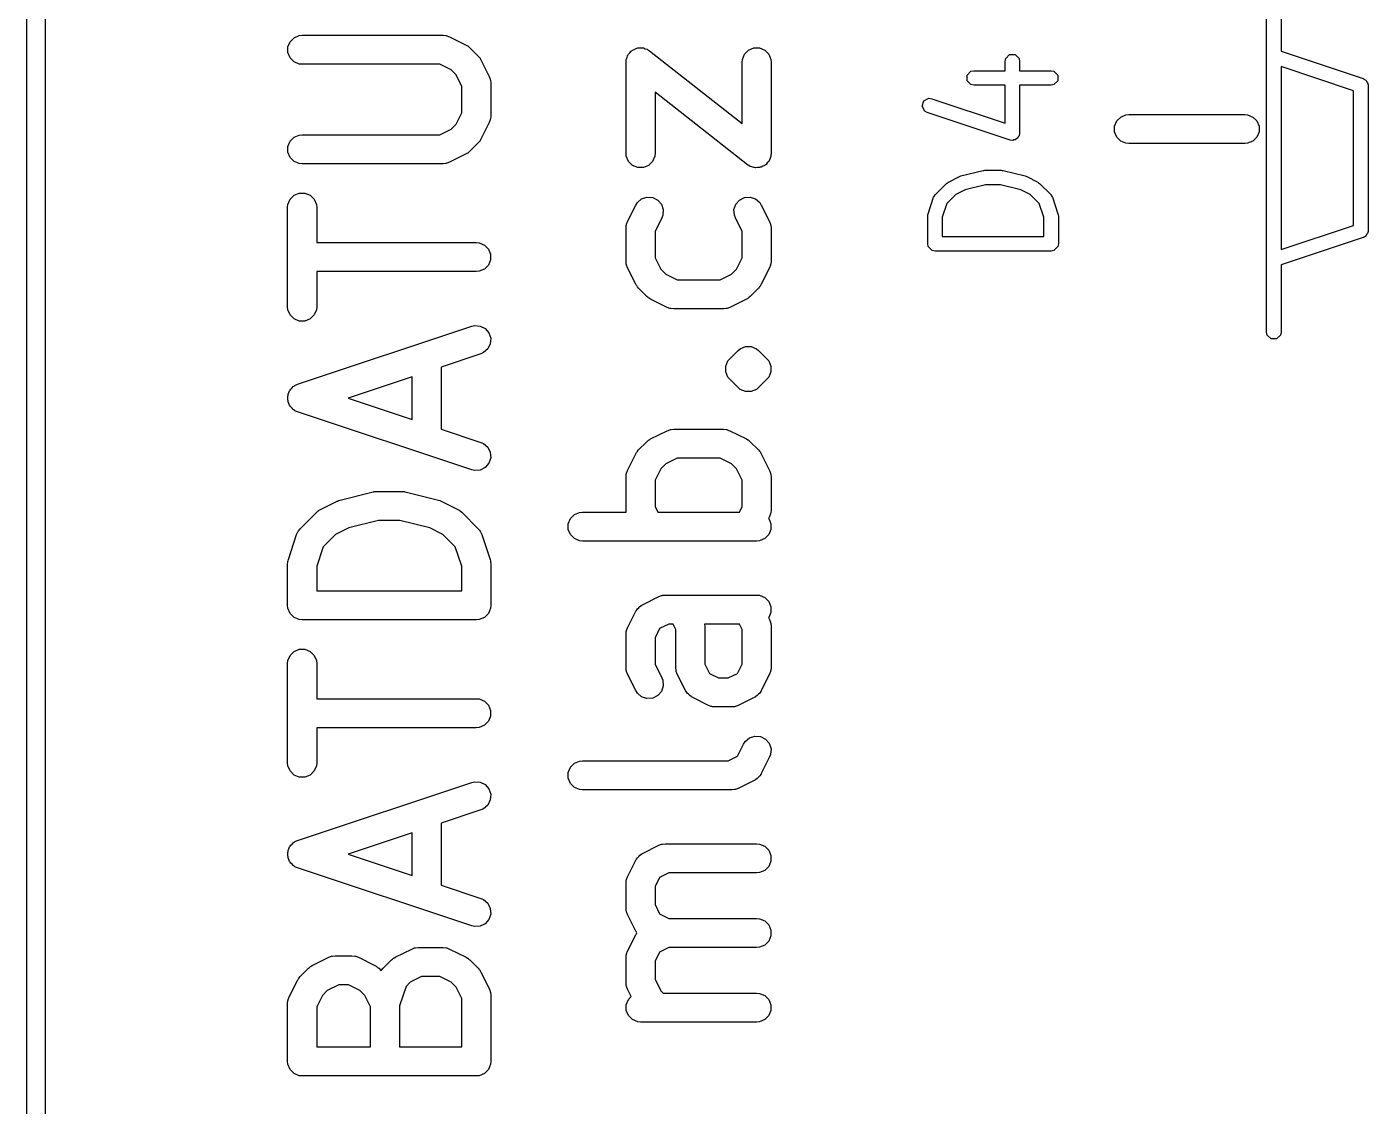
# Model space of a CAD drawing. Header units: inches. Extents: x 0 to 5.35, y 0.16 to 3.26.
# Drawn here: x 4.983 to 5.3469, y 0.4456 to 0.7384 of the extents above; entities that cross this region are included whole.
import ezdxf

# ---------------------------------------------------------------- set-up
doc = ezdxf.new("R2010")
doc.units = ezdxf.units.IN
doc.header["$MEASUREMENT"] = 0
doc.layers.add('BLACK', color=250, linetype='CONTINUOUS')

msp = doc.modelspace()

# ---------------------------------------------------------------- linework, layer by layer
at = {"layer": 'BLACK', "linetype": 'CONTINUOUS'}
for p, q in [((4.98797, 3.21953), (4.98797, 0.16047)), ((4.98297, 0.16297), (4.98297, 3.21703)), ((5.31933, 0.65555), (5.31933, 0.75004)), ((5.32327, 0.75004), (5.32327, 0.73177)), ((5.05439, 0.73437), (5.05548, 0.73546)), ((5.05548, 0.73546), (5.0569, 0.73604)), ((5.0569, 0.73604), (5.05767, 0.73612)), ((5.05767, 0.73612), (5.09591, 0.73612)), ((5.09591, 0.73612), (5.09668, 0.73604)), ((5.09668, 0.73604), (5.09681, 0.73599)), ((5.09681, 0.73599), (5.09695, 0.73598)), ((5.09695, 0.73598), (5.09767, 0.7357)), ((5.09767, 0.7357), (5.10217, 0.73345)), ((5.05381, 0.73295), (5.05439, 0.73437)), ((5.05381, 0.73141), (5.05381, 0.73295)), ((5.10217, 0.73345), (5.1025, 0.73325)), ((5.1025, 0.73325), (5.1026, 0.73321)), ((5.1026, 0.73321), (5.10271, 0.73312)), ((5.10271, 0.73312), (5.10283, 0.73304)), ((5.10283, 0.73304), (5.1029, 0.73296)), ((5.1029, 0.73296), (5.1032, 0.73272)), ((5.1032, 0.73272), (5.10545, 0.73047)), ((5.14658, 0.73137), (5.14691, 0.7318)), ((5.14691, 0.7318), (5.14712, 0.73191)), ((5.14712, 0.73191), (5.14729, 0.73208)), ((5.14729, 0.73208), (5.14779, 0.73229)), ((5.14779, 0.73229), (5.14825, 0.73255)), ((5.14825, 0.73255), (5.14849, 0.73258)), ((5.14849, 0.73258), (5.14871, 0.73267)), ((5.14871, 0.73267), (5.14925, 0.73267)), ((5.14925, 0.73267), (5.14978, 0.73273)), ((5.14978, 0.73273), (5.15001, 0.73267)), ((5.15001, 0.73267), (5.15024, 0.73267)), ((5.15024, 0.73267), (5.15074, 0.73246)), ((5.15074, 0.73246), (5.15126, 0.73232)), ((5.15126, 0.73232), (5.15157, 0.73212)), ((5.15157, 0.73212), (5.15166, 0.73208)), ((5.15166, 0.73208), (5.15172, 0.73202)), ((5.15172, 0.73202), (5.15191, 0.7319)), ((5.15191, 0.7319), (5.17704, 0.71216)), ((5.1777, 0.73099), (5.17879, 0.73208)), ((5.17879, 0.73208), (5.1802, 0.73267)), ((5.1802, 0.73267), (5.18174, 0.73267)), ((5.18174, 0.73267), (5.18316, 0.73208)), ((5.18316, 0.73208), (5.18425, 0.73099)), ((5.32327, 0.73177), (5.34554, 0.72435)), ((5.05439, 0.72999), (5.05381, 0.73141)), ((5.05548, 0.72891), (5.05439, 0.72999)), ((5.0569, 0.72832), (5.05548, 0.72891)), ((5.05767, 0.72825), (5.0569, 0.72832)), ((5.09498, 0.72825), (5.05767, 0.72825)), ((5.09808, 0.7267), (5.09498, 0.72825)), ((5.10545, 0.73047), (5.10569, 0.73016)), ((5.10569, 0.73016), (5.10577, 0.7301)), ((5.10577, 0.7301), (5.10585, 0.72998)), ((5.10585, 0.72998), (5.10594, 0.72987)), ((5.10594, 0.72987), (5.10598, 0.72977)), ((5.10598, 0.72977), (5.10618, 0.72944)), ((5.10618, 0.72944), (5.10843, 0.72494)), ((5.14554, 0.72881), (5.14556, 0.72903)), ((5.14554, 0.70406), (5.14554, 0.72881)), ((5.14555, 0.72911), (5.14558, 0.72921)), ((5.14556, 0.72903), (5.14555, 0.72911)), ((5.14558, 0.72921), (5.14562, 0.72958)), ((5.14562, 0.72958), (5.14582, 0.73007)), ((5.14582, 0.73007), (5.14597, 0.73059)), ((5.14597, 0.73059), (5.14611, 0.73078)), ((5.14611, 0.73078), (5.1462, 0.73099)), ((5.1462, 0.73099), (5.14658, 0.73137)), ((5.17704, 0.72881), (5.17711, 0.72958)), ((5.17704, 0.71216), (5.17704, 0.72881)), ((5.17711, 0.72958), (5.1777, 0.73099)), ((5.18425, 0.73099), (5.18483, 0.72958)), ((5.18483, 0.72958), (5.18491, 0.72881)), ((5.18491, 0.72881), (5.18491, 0.70406)), ((5.24839, 0.72904), (5.24854, 0.7298)), ((5.24839, 0.72651), (5.24839, 0.72904)), ((5.24854, 0.7298), (5.24961, 0.73086)), ((5.24961, 0.73086), (5.25112, 0.73086)), ((5.25112, 0.73086), (5.25218, 0.7298)), ((5.25218, 0.7298), (5.25233, 0.72904)), ((5.25233, 0.72904), (5.25233, 0.72651)), ((5.09943, 0.72535), (5.09808, 0.7267)), ((5.10098, 0.72225), (5.09943, 0.72535)), ((5.10843, 0.72494), (5.10871, 0.72422)), ((5.10871, 0.72422), (5.10872, 0.72408)), ((5.23805, 0.7253), (5.23911, 0.72636)), ((5.23805, 0.72379), (5.23805, 0.7253)), ((5.23911, 0.72636), (5.23986, 0.72651)), ((5.23986, 0.72651), (5.24839, 0.72651)), ((5.25233, 0.72651), (5.26086, 0.72651)), ((5.26086, 0.72651), (5.26162, 0.72636)), ((5.26162, 0.72636), (5.26268, 0.7253)), ((5.26268, 0.7253), (5.26268, 0.72379)), ((5.34295, 0.72106), (5.32327, 0.72762)), ((5.32327, 0.72762), (5.32327, 0.67797)), ((5.34554, 0.72435), (5.34563, 0.7243)), ((5.34563, 0.7243), (5.34567, 0.7243)), ((5.34567, 0.7243), (5.34573, 0.72424)), ((5.34573, 0.72424), (5.34621, 0.72397)), ((5.10098, 0.71511), (5.10098, 0.72225)), ((5.10872, 0.72408), (5.10877, 0.72395)), ((5.10877, 0.72395), (5.10885, 0.72318)), ((5.10885, 0.72318), (5.10885, 0.71418)), ((5.17854, 0.70096), (5.15341, 0.72071)), ((5.15341, 0.72071), (5.15341, 0.70406)), ((5.23911, 0.72272), (5.23805, 0.72379)), ((5.23986, 0.72257), (5.23911, 0.72272)), ((5.24839, 0.72257), (5.23986, 0.72257)), ((5.24839, 0.71228), (5.24839, 0.72257)), ((5.26086, 0.72257), (5.25233, 0.72257)), ((5.25233, 0.72257), (5.25233, 0.70954)), ((5.26162, 0.72272), (5.26086, 0.72257)), ((5.26268, 0.72379), (5.26162, 0.72272)), ((5.34295, 0.68453), (5.34295, 0.72106)), ((5.34621, 0.72397), (5.34642, 0.72356)), ((5.34642, 0.72356), (5.34674, 0.72323)), ((5.34674, 0.72323), (5.34685, 0.7227)), ((5.34685, 0.7227), (5.34688, 0.72262)), ((5.34688, 0.72262), (5.34687, 0.72258)), ((5.34687, 0.72258), (5.34689, 0.72248)), ((5.34689, 0.72248), (5.34689, 0.68311)), ((5.2259, 0.7169), (5.22638, 0.71833)), ((5.22638, 0.71833), (5.22773, 0.71901)), ((5.22773, 0.71901), (5.22849, 0.71891)), ((5.22849, 0.71891), (5.24839, 0.71228)), ((5.09943, 0.71202), (5.10098, 0.71511)), ((5.10872, 0.71329), (5.10871, 0.71314)), ((5.10877, 0.71342), (5.10872, 0.71329)), ((5.10885, 0.71418), (5.10877, 0.71342)), ((5.22658, 0.71556), (5.2259, 0.7169)), ((5.22724, 0.71518), (5.22658, 0.71556)), ((5.24974, 0.70768), (5.22724, 0.71518)), ((5.27866, 0.71286), (5.27974, 0.71394)), ((5.27974, 0.71394), (5.28116, 0.71453)), ((5.28116, 0.71453), (5.28193, 0.71461)), ((5.28193, 0.71461), (5.31343, 0.71461)), ((5.31343, 0.71461), (5.31419, 0.71453)), ((5.31419, 0.71453), (5.31561, 0.71394)), ((5.31561, 0.71394), (5.3167, 0.71286)), ((5.09498, 0.70912), (5.09808, 0.71067)), ((5.09808, 0.71067), (5.09943, 0.71202)), ((5.10843, 0.71242), (5.10618, 0.70792)), ((5.10871, 0.71314), (5.10843, 0.71242)), ((5.27807, 0.71144), (5.27866, 0.71286)), ((5.27807, 0.7099), (5.27807, 0.71144)), ((5.27866, 0.70848), (5.27807, 0.7099)), ((5.3167, 0.71286), (5.31729, 0.71144)), ((5.31729, 0.7099), (5.3167, 0.70848)), ((5.31729, 0.71144), (5.31729, 0.7099)), ((5.05381, 0.70595), (5.05439, 0.70737)), ((5.05439, 0.70737), (5.05548, 0.70846)), ((5.05548, 0.70846), (5.0569, 0.70905)), ((5.0569, 0.70905), (5.05767, 0.70912)), ((5.05767, 0.70912), (5.09498, 0.70912)), ((5.10545, 0.7069), (5.1032, 0.70465)), ((5.10569, 0.7072), (5.10545, 0.7069)), ((5.10577, 0.70727), (5.10569, 0.7072)), ((5.10585, 0.70739), (5.10577, 0.70727)), ((5.10594, 0.7075), (5.10585, 0.70739)), ((5.10598, 0.70759), (5.10594, 0.7075)), ((5.10618, 0.70792), (5.10598, 0.70759)), ((5.2505, 0.70758), (5.24974, 0.70768)), ((5.25079, 0.70773), (5.2505, 0.70758)), ((5.25112, 0.70773), (5.25079, 0.70773)), ((5.25144, 0.70805), (5.25112, 0.70773)), ((5.25185, 0.70825), (5.25144, 0.70805)), ((5.25195, 0.70856), (5.25185, 0.70825)), ((5.25218, 0.70879), (5.25195, 0.70856)), ((5.25233, 0.70954), (5.25218, 0.70879)), ((5.27974, 0.7074), (5.27866, 0.70848)), ((5.28116, 0.70681), (5.27974, 0.7074)), ((5.28193, 0.70673), (5.28116, 0.70681)), ((5.31343, 0.70673), (5.28193, 0.70673)), ((5.31419, 0.70681), (5.31343, 0.70673)), ((5.31561, 0.7074), (5.31419, 0.70681)), ((5.3167, 0.70848), (5.31561, 0.7074)), ((5.05381, 0.70442), (5.05381, 0.70595)), ((5.05439, 0.703), (5.05381, 0.70442)), ((5.05548, 0.70191), (5.05439, 0.703)), ((5.10217, 0.70391), (5.09767, 0.70166)), ((5.1025, 0.70412), (5.10217, 0.70391)), ((5.1026, 0.70416), (5.1025, 0.70412)), ((5.10271, 0.70425), (5.1026, 0.70416)), ((5.10283, 0.70433), (5.10271, 0.70425)), ((5.1029, 0.7044), (5.10283, 0.70433)), ((5.1032, 0.70465), (5.1029, 0.7044)), ((5.14562, 0.70329), (5.14554, 0.70406)), ((5.1462, 0.70187), (5.14562, 0.70329)), ((5.15334, 0.70329), (5.15275, 0.70187)), ((5.15341, 0.70406), (5.15334, 0.70329)), ((5.18463, 0.7028), (5.18448, 0.70228)), ((5.18483, 0.70329), (5.18463, 0.7028)), ((5.18487, 0.70366), (5.18483, 0.70329)), ((5.1849, 0.70376), (5.18487, 0.70366)), ((5.18491, 0.70406), (5.18489, 0.70384)), ((5.18489, 0.70384), (5.1849, 0.70376)), ((5.0569, 0.70132), (5.05548, 0.70191)), ((5.05767, 0.70125), (5.0569, 0.70132)), ((5.09591, 0.70125), (5.05767, 0.70125)), ((5.09668, 0.70132), (5.09591, 0.70125)), ((5.09681, 0.70138), (5.09668, 0.70132)), ((5.09695, 0.70139), (5.09681, 0.70138)), ((5.09767, 0.70166), (5.09695, 0.70139)), ((5.14729, 0.70079), (5.1462, 0.70187)), ((5.14871, 0.7002), (5.14729, 0.70079)), ((5.15024, 0.7002), (5.14871, 0.7002)), ((5.15166, 0.70079), (5.15024, 0.7002)), ((5.15275, 0.70187), (5.15166, 0.70079)), ((5.17873, 0.70085), (5.17854, 0.70096)), ((5.17879, 0.70079), (5.17873, 0.70085)), ((5.17888, 0.70075), (5.17879, 0.70079)), ((5.17919, 0.70055), (5.17888, 0.70075)), ((5.17971, 0.70041), (5.17919, 0.70055)), ((5.1802, 0.7002), (5.17971, 0.70041)), ((5.18044, 0.7002), (5.1802, 0.7002)), ((5.18067, 0.70014), (5.18044, 0.7002)), ((5.1812, 0.7002), (5.18067, 0.70014)), ((5.18174, 0.7002), (5.1812, 0.7002)), ((5.18196, 0.70029), (5.18174, 0.7002)), ((5.1822, 0.70032), (5.18196, 0.70029)), ((5.18266, 0.70058), (5.1822, 0.70032)), ((5.18316, 0.70079), (5.18266, 0.70058)), ((5.18333, 0.70095), (5.18316, 0.70079)), ((5.18353, 0.70107), (5.18333, 0.70095)), ((5.18387, 0.70149), (5.18353, 0.70107)), ((5.18425, 0.70187), (5.18387, 0.70149)), ((5.18434, 0.70209), (5.18425, 0.70187)), ((5.18448, 0.70228), (5.18434, 0.70209)), ((5.23639, 0.69796), (5.24239, 0.69946)), ((5.24239, 0.69946), (5.24263, 0.69947)), ((5.24263, 0.69947), (5.24286, 0.69951)), ((5.24286, 0.69951), (5.24736, 0.69951)), ((5.24736, 0.69951), (5.2476, 0.69947)), ((5.2476, 0.69947), (5.24784, 0.69946)), ((5.24784, 0.69946), (5.25384, 0.69796)), ((5.22947, 0.69294), (5.23247, 0.69594)), ((5.23247, 0.69594), (5.23274, 0.69611)), ((5.23274, 0.69611), (5.23299, 0.69631)), ((5.23299, 0.69631), (5.23598, 0.69781)), ((5.23598, 0.69781), (5.23619, 0.69786)), ((5.23619, 0.69786), (5.23639, 0.69796)), ((5.24311, 0.69558), (5.23755, 0.69419)), ((5.24712, 0.69558), (5.24311, 0.69558)), ((5.25268, 0.69419), (5.24712, 0.69558)), ((5.25384, 0.69796), (5.25404, 0.69786)), ((5.25404, 0.69786), (5.25424, 0.69781)), ((5.25424, 0.69781), (5.25724, 0.69631)), ((5.25724, 0.69631), (5.25749, 0.69611)), ((5.25749, 0.69611), (5.25775, 0.69594)), ((5.25775, 0.69594), (5.26075, 0.69294)), ((5.05381, 0.69021), (5.05439, 0.69162)), ((5.05439, 0.69162), (5.05548, 0.69271)), ((5.05548, 0.69271), (5.0569, 0.6933)), ((5.0569, 0.6933), (5.05844, 0.6933)), ((5.05844, 0.6933), (5.05986, 0.69271)), ((5.05986, 0.69271), (5.06094, 0.69162)), ((5.06094, 0.69162), (5.06153, 0.69021)), ((5.14862, 0.69073), (5.14978, 0.69173)), ((5.14978, 0.69173), (5.15123, 0.69222)), ((5.15123, 0.69222), (5.15277, 0.69211)), ((5.15277, 0.69211), (5.15414, 0.69142)), ((5.17631, 0.69142), (5.17768, 0.69211)), ((5.17768, 0.69211), (5.17922, 0.69222)), ((5.17922, 0.69222), (5.18067, 0.69173)), ((5.18067, 0.69173), (5.18183, 0.69073)), ((5.2275, 0.68767), (5.229, 0.69217)), ((5.229, 0.69217), (5.22905, 0.69225)), ((5.22905, 0.6923), (5.22922, 0.69256)), ((5.22905, 0.69225), (5.22905, 0.6923)), ((5.22922, 0.69256), (5.22938, 0.69284)), ((5.22938, 0.69284), (5.22942, 0.69286)), ((5.22942, 0.69286), (5.22947, 0.69294)), ((5.23503, 0.69293), (5.23259, 0.69048)), ((5.23755, 0.69419), (5.23503, 0.69293)), ((5.2552, 0.69293), (5.25268, 0.69419)), ((5.25764, 0.69048), (5.2552, 0.69293)), ((5.26075, 0.69294), (5.26081, 0.69286)), ((5.26081, 0.69286), (5.26085, 0.69284)), ((5.26085, 0.69284), (5.26101, 0.69256)), ((5.26101, 0.69256), (5.26118, 0.6923)), ((5.26118, 0.6923), (5.26118, 0.69225)), ((5.26118, 0.69225), (5.26123, 0.69217)), ((5.26123, 0.69217), (5.26273, 0.68767)), ((5.05373, 0.68944), (5.05381, 0.69021)), ((5.05373, 0.66244), (5.05373, 0.68944)), ((5.06153, 0.69021), (5.06161, 0.68944)), ((5.06161, 0.68944), (5.06161, 0.67988)), ((5.14596, 0.68557), (5.14821, 0.69007)), ((5.14821, 0.69007), (5.14862, 0.69073)), ((5.15414, 0.69142), (5.15515, 0.69026)), ((5.15515, 0.69026), (5.15563, 0.68881)), ((5.15563, 0.68881), (5.15552, 0.68727)), ((5.17482, 0.68881), (5.1753, 0.69026)), ((5.17493, 0.68727), (5.17482, 0.68881)), ((5.1753, 0.69026), (5.17631, 0.69142)), ((5.18183, 0.69073), (5.18224, 0.69007)), ((5.18224, 0.69007), (5.18449, 0.68557)), ((5.23259, 0.69048), (5.23133, 0.68673)), ((5.25889, 0.68673), (5.25764, 0.69048)), ((5.14554, 0.68381), (5.14562, 0.68458)), ((5.14562, 0.68458), (5.14567, 0.68471)), ((5.14567, 0.68471), (5.14568, 0.68485)), ((5.14568, 0.68485), (5.14596, 0.68557)), ((5.15525, 0.68655), (5.15341, 0.68288)), ((5.15552, 0.68727), (5.15525, 0.68655)), ((5.1752, 0.68655), (5.17493, 0.68727)), ((5.17704, 0.68288), (5.1752, 0.68655)), ((5.18449, 0.68557), (5.18477, 0.68485)), ((5.18477, 0.68485), (5.18478, 0.68471)), ((5.18478, 0.68471), (5.18483, 0.68458)), ((5.18483, 0.68458), (5.18491, 0.68381)), ((5.2274, 0.68705), (5.22746, 0.68736)), ((5.2274, 0.67955), (5.2274, 0.68705)), ((5.22746, 0.68736), (5.2275, 0.68767)), ((5.23133, 0.68673), (5.23133, 0.68152)), ((5.25889, 0.68152), (5.25889, 0.68673)), ((5.26273, 0.68767), (5.26277, 0.68736)), ((5.26277, 0.68736), (5.26283, 0.68705)), ((5.26283, 0.68705), (5.26283, 0.67955)), ((5.32327, 0.67797), (5.34295, 0.68453)), ((5.14554, 0.67481), (5.14554, 0.68381)), ((5.15341, 0.68288), (5.15341, 0.67574)), ((5.17704, 0.67574), (5.17704, 0.68288)), ((5.18491, 0.68381), (5.18491, 0.67481)), ((5.23133, 0.68152), (5.25889, 0.68152)), ((5.34554, 0.68124), (5.32327, 0.67382)), ((5.34563, 0.68129), (5.34554, 0.68124)), ((5.34567, 0.68129), (5.34563, 0.68129)), ((5.34573, 0.68135), (5.34567, 0.68129)), ((5.34621, 0.68162), (5.34573, 0.68135)), ((5.34642, 0.68203), (5.34621, 0.68162)), ((5.34674, 0.68236), (5.34642, 0.68203)), ((5.34685, 0.68289), (5.34674, 0.68236)), ((5.34688, 0.68297), (5.34685, 0.68289)), ((5.34689, 0.68311), (5.34687, 0.68301)), ((5.34687, 0.68301), (5.34688, 0.68297)), ((5.06161, 0.67988), (5.10491, 0.67988)), ((5.10491, 0.67988), (5.10568, 0.6798)), ((5.10568, 0.6798), (5.1071, 0.67921)), ((5.1071, 0.67921), (5.10819, 0.67813)), ((5.10819, 0.67813), (5.10877, 0.67671)), ((5.22755, 0.67879), (5.2274, 0.67955)), ((5.22861, 0.67773), (5.22755, 0.67879)), ((5.22937, 0.67758), (5.22861, 0.67773)), ((5.26086, 0.67758), (5.22937, 0.67758)), ((5.26162, 0.67773), (5.26086, 0.67758)), ((5.26268, 0.67879), (5.26162, 0.67773)), ((5.26283, 0.67955), (5.26268, 0.67879)), ((5.10819, 0.67375), (5.1071, 0.67267)), ((5.10877, 0.67517), (5.10819, 0.67375)), ((5.10877, 0.67671), (5.10877, 0.67517)), ((5.14562, 0.67405), (5.14554, 0.67481)), ((5.14567, 0.67392), (5.14562, 0.67405)), ((5.14568, 0.67377), (5.14567, 0.67392)), ((5.14596, 0.67305), (5.14568, 0.67377)), ((5.15341, 0.67574), (5.15496, 0.67265)), ((5.17549, 0.67265), (5.17704, 0.67574)), ((5.18477, 0.67377), (5.18449, 0.67305)), ((5.18478, 0.67392), (5.18477, 0.67377)), ((5.18483, 0.67405), (5.18478, 0.67392)), ((5.18491, 0.67481), (5.18483, 0.67405)), ((5.32327, 0.67382), (5.32327, 0.65555)), ((5.10491, 0.672), (5.06161, 0.672)), ((5.06161, 0.672), (5.06161, 0.66244)), ((5.10568, 0.67208), (5.10491, 0.672)), ((5.1071, 0.67267), (5.10568, 0.67208)), ((5.14821, 0.66855), (5.14596, 0.67305)), ((5.15496, 0.67265), (5.15631, 0.6713)), ((5.15631, 0.6713), (5.15941, 0.66975)), ((5.15941, 0.66975), (5.17104, 0.66975)), ((5.17104, 0.66975), (5.17414, 0.6713)), ((5.17414, 0.6713), (5.17549, 0.67265)), ((5.18449, 0.67305), (5.18224, 0.66855)), ((5.14841, 0.66822), (5.14821, 0.66855)), ((5.14845, 0.66813), (5.14841, 0.66822)), ((5.14854, 0.66802), (5.14845, 0.66813)), ((5.14862, 0.6679), (5.14854, 0.66802)), ((5.14869, 0.66783), (5.14862, 0.6679)), ((5.14894, 0.66753), (5.14869, 0.66783)), ((5.15119, 0.66528), (5.14894, 0.66753)), ((5.18151, 0.66753), (5.17926, 0.66528)), ((5.18175, 0.66783), (5.18151, 0.66753)), ((5.18183, 0.6679), (5.18175, 0.66783)), ((5.18191, 0.66802), (5.18183, 0.6679)), ((5.182, 0.66813), (5.18191, 0.66802)), ((5.18204, 0.66822), (5.182, 0.66813)), ((5.18224, 0.66855), (5.18204, 0.66822)), ((5.05381, 0.66167), (5.05373, 0.66244)), ((5.06161, 0.66244), (5.06153, 0.66167)), ((5.15149, 0.66503), (5.15119, 0.66528)), ((5.15156, 0.66496), (5.15149, 0.66503)), ((5.15168, 0.66488), (5.15156, 0.66496)), ((5.15179, 0.66479), (5.15168, 0.66488)), ((5.15188, 0.66475), (5.15179, 0.66479)), ((5.15222, 0.66454), (5.15188, 0.66475)), ((5.15671, 0.66229), (5.15222, 0.66454)), ((5.17823, 0.66454), (5.17373, 0.66229)), ((5.17856, 0.66475), (5.17823, 0.66454)), ((5.17866, 0.66479), (5.17856, 0.66475)), ((5.17877, 0.66488), (5.17866, 0.66479)), ((5.17889, 0.66496), (5.17877, 0.66488)), ((5.17896, 0.66503), (5.17889, 0.66496)), ((5.17926, 0.66528), (5.17896, 0.66503)), ((5.05439, 0.66025), (5.05381, 0.66167)), ((5.05548, 0.65917), (5.05439, 0.66025)), ((5.0569, 0.65858), (5.05548, 0.65917)), ((5.05986, 0.65917), (5.05844, 0.65858)), ((5.06094, 0.66025), (5.05986, 0.65917)), ((5.06153, 0.66167), (5.06094, 0.66025)), ((5.15744, 0.66202), (5.15671, 0.66229)), ((5.15758, 0.66201), (5.15744, 0.66202)), ((5.15771, 0.66195), (5.15758, 0.66201)), ((5.15848, 0.66188), (5.15771, 0.66195)), ((5.17197, 0.66188), (5.15848, 0.66188)), ((5.17274, 0.66195), (5.17197, 0.66188)), ((5.17287, 0.66201), (5.17274, 0.66195)), ((5.17301, 0.66202), (5.17287, 0.66201)), ((5.17373, 0.66229), (5.17301, 0.66202)), ((5.05642, 0.64143), (5.10367, 0.65718)), ((5.05844, 0.65858), (5.0569, 0.65858)), ((5.10367, 0.65718), (5.10442, 0.65735)), ((5.10442, 0.65735), (5.10595, 0.65724)), ((5.10595, 0.65724), (5.10733, 0.65655)), ((5.10733, 0.65655), (5.10833, 0.65539)), ((5.10833, 0.65539), (5.10882, 0.65393)), ((5.31948, 0.6548), (5.31933, 0.65555)), ((5.32327, 0.65555), (5.32312, 0.6548)), ((5.10871, 0.6524), (5.10802, 0.65103)), ((5.10882, 0.65393), (5.10871, 0.6524)), ((5.17654, 0.65109), (5.17796, 0.65168)), ((5.17796, 0.65168), (5.17949, 0.65168)), ((5.17949, 0.65168), (5.18091, 0.65109)), ((5.32055, 0.65373), (5.31948, 0.6548)), ((5.32205, 0.65373), (5.32055, 0.65373)), ((5.32312, 0.6548), (5.32205, 0.65373)), ((5.10616, 0.64971), (5.09535, 0.64611)), ((5.10686, 0.65002), (5.10616, 0.64971)), ((5.10802, 0.65103), (5.10686, 0.65002)), ((5.1732, 0.64776), (5.17369, 0.64835)), ((5.17369, 0.64835), (5.17594, 0.6506)), ((5.17594, 0.6506), (5.17654, 0.65109)), ((5.17654, 0.65109), (5.17654, 0.65109)), ((5.18091, 0.65109), (5.18151, 0.6506)), ((5.18151, 0.6506), (5.18376, 0.64835)), ((5.18376, 0.64835), (5.18425, 0.64776)), ((5.09535, 0.64611), (5.09535, 0.62928)), ((5.17261, 0.64634), (5.1732, 0.64776)), ((5.17261, 0.6448), (5.17261, 0.64634)), ((5.1732, 0.64338), (5.17261, 0.6448)), ((5.1732, 0.64776), (5.1732, 0.64776)), ((5.18425, 0.64776), (5.18425, 0.64776)), ((5.18425, 0.64776), (5.18454, 0.64705)), ((5.18483, 0.6448), (5.18425, 0.64338)), ((5.18454, 0.64705), (5.18483, 0.64634)), ((5.18483, 0.64634), (5.18483, 0.64634)), ((5.18483, 0.64634), (5.18483, 0.6448)), ((5.05493, 0.64043), (5.05525, 0.6408)), ((5.05525, 0.6408), (5.05551, 0.64093)), ((5.05551, 0.64093), (5.05572, 0.64111)), ((5.05572, 0.64111), (5.05642, 0.64143)), ((5.08748, 0.64348), (5.07012, 0.63769)), ((5.08748, 0.63191), (5.08748, 0.64348)), ((5.17369, 0.64278), (5.1732, 0.64338)), ((5.17594, 0.64053), (5.17369, 0.64278)), ((5.17654, 0.64004), (5.17594, 0.64053)), ((5.18151, 0.64053), (5.18091, 0.64004)), ((5.18376, 0.64278), (5.18151, 0.64053)), ((5.18425, 0.64338), (5.18376, 0.64278)), ((5.18425, 0.64338), (5.18425, 0.64338)), ((5.05376, 0.63819), (5.05385, 0.63845)), ((5.0538, 0.63769), (5.05376, 0.63819)), ((5.05376, 0.6372), (5.0538, 0.63769)), ((5.05385, 0.63693), (5.05376, 0.6372)), ((5.05385, 0.63845), (5.05387, 0.63873)), ((5.05387, 0.63665), (5.05385, 0.63693)), ((5.05387, 0.63873), (5.05409, 0.63918)), ((5.05409, 0.63918), (5.05425, 0.63964)), ((5.05425, 0.63964), (5.05443, 0.63986)), ((5.05443, 0.63986), (5.05456, 0.64011)), ((5.05456, 0.64011), (5.05493, 0.64043)), ((5.07012, 0.63769), (5.08748, 0.63191)), ((5.17796, 0.63946), (5.17654, 0.64004)), ((5.17654, 0.64004), (5.17654, 0.64004)), ((5.17949, 0.63946), (5.17796, 0.63946)), ((5.18091, 0.64004), (5.17949, 0.63946)), ((5.05409, 0.63621), (5.05387, 0.63665)), ((5.05425, 0.63574), (5.05409, 0.63621)), ((5.05443, 0.63553), (5.05425, 0.63574)), ((5.05456, 0.63528), (5.05443, 0.63553)), ((5.05493, 0.63496), (5.05456, 0.63528)), ((5.05525, 0.63458), (5.05493, 0.63496)), ((5.05551, 0.63446), (5.05525, 0.63458)), ((5.05572, 0.63427), (5.05551, 0.63446)), ((5.05642, 0.63396), (5.05572, 0.63427)), ((5.10367, 0.61821), (5.05642, 0.63396)), ((5.09535, 0.62928), (5.10616, 0.62568)), ((5.15119, 0.62585), (5.15149, 0.6261)), ((5.15149, 0.6261), (5.15156, 0.62618)), ((5.15156, 0.62618), (5.15168, 0.62626)), ((5.15168, 0.62626), (5.15179, 0.62634)), ((5.15179, 0.62634), (5.15188, 0.62638)), ((5.15188, 0.62638), (5.15222, 0.62659)), ((5.15222, 0.62659), (5.15671, 0.62884)), ((5.15671, 0.62884), (5.15744, 0.62912)), ((5.15744, 0.62912), (5.15758, 0.62913)), ((5.15758, 0.62913), (5.15771, 0.62918)), ((5.15771, 0.62918), (5.15848, 0.62926)), ((5.15848, 0.62926), (5.17197, 0.62926)), ((5.17197, 0.62926), (5.17274, 0.62918)), ((5.17274, 0.62918), (5.17287, 0.62913)), ((5.17287, 0.62913), (5.17301, 0.62912)), ((5.17301, 0.62912), (5.17373, 0.62884)), ((5.17373, 0.62884), (5.17823, 0.62659)), ((5.17823, 0.62659), (5.17856, 0.62638)), ((5.17856, 0.62638), (5.17866, 0.62634)), ((5.17866, 0.62634), (5.17877, 0.62626)), ((5.17877, 0.62626), (5.17889, 0.62618)), ((5.17889, 0.62618), (5.17896, 0.6261)), ((5.17896, 0.6261), (5.17926, 0.62585)), ((5.10616, 0.62568), (5.10686, 0.62537)), ((5.10686, 0.62537), (5.10802, 0.62436)), ((5.10802, 0.62436), (5.10871, 0.62299)), ((5.10871, 0.62299), (5.10882, 0.62145)), ((5.14596, 0.61808), (5.14821, 0.62258)), ((5.14821, 0.62258), (5.14841, 0.62291)), ((5.14841, 0.62291), (5.14845, 0.62301)), ((5.14845, 0.62301), (5.14854, 0.62312)), ((5.14854, 0.62312), (5.14862, 0.62323)), ((5.14862, 0.62323), (5.14869, 0.6233)), ((5.14869, 0.6233), (5.14894, 0.62361)), ((5.14894, 0.62361), (5.15119, 0.62585)), ((5.17926, 0.62585), (5.18151, 0.62361)), ((5.18151, 0.62361), (5.18175, 0.6233)), ((5.18175, 0.6233), (5.18183, 0.62323)), ((5.18183, 0.62323), (5.18191, 0.62312)), ((5.18191, 0.62312), (5.182, 0.62301)), ((5.182, 0.62301), (5.18204, 0.62291)), ((5.18204, 0.62291), (5.18224, 0.62258)), ((5.18224, 0.62258), (5.18449, 0.61808)), ((5.10733, 0.61884), (5.10595, 0.61815)), ((5.10833, 0.62), (5.10733, 0.61884)), ((5.10882, 0.62145), (5.10833, 0.62)), ((5.15631, 0.61984), (5.15496, 0.61849)), ((5.15941, 0.62138), (5.15631, 0.61984)), ((5.17104, 0.62138), (5.15941, 0.62138)), ((5.17414, 0.61984), (5.17104, 0.62138)), ((5.17549, 0.61849), (5.17414, 0.61984)), ((5.10442, 0.61804), (5.10367, 0.61821)), ((5.10595, 0.61815), (5.10442, 0.61804)), ((5.14554, 0.61632), (5.14562, 0.61709)), ((5.14554, 0.60732), (5.14554, 0.61632)), ((5.14562, 0.61709), (5.14567, 0.61722)), ((5.14567, 0.61722), (5.14568, 0.61736)), ((5.14568, 0.61736), (5.14596, 0.61808)), ((5.15496, 0.61849), (5.15341, 0.61539)), ((5.15341, 0.61539), (5.15341, 0.60825)), ((5.17704, 0.61539), (5.17549, 0.61849)), ((5.17704, 0.60825), (5.17704, 0.61539)), ((5.18449, 0.61808), (5.18477, 0.61736)), ((5.18477, 0.61736), (5.18478, 0.61722)), ((5.18478, 0.61722), (5.18483, 0.61709)), ((5.18483, 0.61709), (5.18491, 0.61632)), ((5.18491, 0.61632), (5.18491, 0.60732)), ((5.06796, 0.61002), (5.07696, 0.61227)), ((5.07696, 0.61227), (5.07709, 0.61229)), ((5.07709, 0.61229), (5.07715, 0.61231)), ((5.07715, 0.61231), (5.07744, 0.61234)), ((5.07744, 0.61234), (5.07772, 0.61238)), ((5.07772, 0.61238), (5.07778, 0.61237)), ((5.07778, 0.61237), (5.07792, 0.61238)), ((5.07792, 0.61238), (5.08467, 0.61238)), ((5.08467, 0.61238), (5.0848, 0.61237)), ((5.0848, 0.61237), (5.08486, 0.61238)), ((5.08486, 0.61238), (5.08514, 0.61234)), ((5.08514, 0.61234), (5.08543, 0.61231)), ((5.08543, 0.61231), (5.08549, 0.61229)), ((5.08549, 0.61229), (5.08562, 0.61227)), ((5.08562, 0.61227), (5.09462, 0.61002)), ((5.06266, 0.60747), (5.06716, 0.60972)), ((5.06716, 0.60972), (5.06721, 0.60974)), ((5.06721, 0.60974), (5.06724, 0.60976)), ((5.06724, 0.60976), (5.06756, 0.60987)), ((5.06756, 0.60987), (5.06788, 0.61)), ((5.06788, 0.61), (5.06791, 0.61)), ((5.06791, 0.61), (5.06796, 0.61002)), ((5.09462, 0.61002), (5.09468, 0.61)), ((5.09468, 0.61), (5.0947, 0.61)), ((5.0947, 0.61), (5.09502, 0.60987)), ((5.09502, 0.60987), (5.09535, 0.60976)), ((5.09535, 0.60976), (5.09537, 0.60974)), ((5.09537, 0.60974), (5.09542, 0.60972)), ((5.09542, 0.60972), (5.09992, 0.60747)), ((5.15341, 0.60825), (5.15416, 0.60676)), ((5.17629, 0.60676), (5.17704, 0.60825)), ((5.05713, 0.60223), (5.06163, 0.60673)), ((5.06163, 0.60673), (5.06194, 0.60698)), ((5.06194, 0.60698), (5.062, 0.60706)), ((5.062, 0.60706), (5.06212, 0.60713)), ((5.06212, 0.60713), (5.06223, 0.60722)), ((5.06223, 0.60722), (5.06233, 0.60726)), ((5.06233, 0.60726), (5.06266, 0.60747)), ((5.0784, 0.60451), (5.07029, 0.60248)), ((5.08418, 0.60451), (5.0784, 0.60451)), ((5.09229, 0.60248), (5.08418, 0.60451)), ((5.09992, 0.60747), (5.10025, 0.60726)), ((5.10025, 0.60726), (5.10035, 0.60722)), ((5.10035, 0.60722), (5.10046, 0.60713)), ((5.10046, 0.60713), (5.10058, 0.60706)), ((5.10058, 0.60706), (5.10065, 0.60698)), ((5.10065, 0.60698), (5.10095, 0.60673)), ((5.10095, 0.60673), (5.10545, 0.60223)), ((5.12987, 0.60359), (5.13046, 0.60501)), ((5.13046, 0.60501), (5.13154, 0.6061)), ((5.13154, 0.6061), (5.13296, 0.60668)), ((5.13296, 0.60668), (5.13373, 0.60676)), ((5.13373, 0.60676), (5.1456, 0.60676)), ((5.1456, 0.60676), (5.14554, 0.60732)), ((5.15416, 0.60676), (5.17629, 0.60676)), ((5.18449, 0.60556), (5.18423, 0.60503)), ((5.18423, 0.60503), (5.18425, 0.60501)), ((5.18425, 0.60501), (5.18483, 0.60359)), ((5.18477, 0.60628), (5.18449, 0.60556)), ((5.18478, 0.60642), (5.18477, 0.60628)), ((5.18483, 0.60655), (5.18478, 0.60642)), ((5.18491, 0.60732), (5.18483, 0.60655)), ((5.05393, 0.59394), (5.05618, 0.60069)), ((5.05618, 0.60069), (5.0565, 0.6014)), ((5.0565, 0.6014), (5.05659, 0.60151)), ((5.05659, 0.60151), (5.05664, 0.60164)), ((5.05664, 0.60164), (5.05713, 0.60223)), ((5.06675, 0.60071), (5.06336, 0.59732)), ((5.07029, 0.60248), (5.06675, 0.60071)), ((5.09583, 0.60071), (5.09229, 0.60248)), ((5.09922, 0.59732), (5.09583, 0.60071)), ((5.10545, 0.60223), (5.10594, 0.60164)), ((5.10594, 0.60164), (5.10599, 0.60151)), ((5.10599, 0.60151), (5.10608, 0.6014)), ((5.10608, 0.6014), (5.1064, 0.60069)), ((5.1064, 0.60069), (5.10865, 0.59394)), ((5.12987, 0.60206), (5.12987, 0.60359)), ((5.13046, 0.60064), (5.12987, 0.60206)), ((5.13154, 0.59955), (5.13046, 0.60064)), ((5.18425, 0.60064), (5.18316, 0.59955)), ((5.18483, 0.60206), (5.18425, 0.60064)), ((5.18483, 0.60359), (5.18483, 0.60206)), ((5.06336, 0.59732), (5.06161, 0.59206)), ((5.10098, 0.59206), (5.09922, 0.59732)), ((5.13296, 0.59896), (5.13154, 0.59955)), ((5.13373, 0.59889), (5.13296, 0.59896)), ((5.18097, 0.59889), (5.13373, 0.59889)), ((5.18174, 0.59896), (5.18097, 0.59889)), ((5.18316, 0.59955), (5.18174, 0.59896)), ((5.05376, 0.59319), (5.05379, 0.59333)), ((5.05377, 0.59309), (5.05376, 0.59319)), ((5.05379, 0.59333), (5.05381, 0.59347)), ((5.05381, 0.59347), (5.05385, 0.59356)), ((5.05385, 0.59356), (5.05393, 0.59394)), ((5.10865, 0.59394), (5.10873, 0.59356)), ((5.10873, 0.59356), (5.10877, 0.59347)), ((5.10877, 0.59347), (5.10879, 0.59333)), ((5.10879, 0.59333), (5.10882, 0.59319)), ((5.10882, 0.59319), (5.10881, 0.59309)), ((5.05373, 0.5927), (5.05377, 0.59309)), ((5.05373, 0.58145), (5.05373, 0.5927)), ((5.06161, 0.59206), (5.06161, 0.58539)), ((5.10098, 0.58539), (5.10098, 0.59206)), ((5.10881, 0.59309), (5.10885, 0.5927)), ((5.10885, 0.5927), (5.10885, 0.58145)), ((5.06161, 0.58539), (5.10098, 0.58539)), ((5.14997, 0.5816), (5.15447, 0.58385)), ((5.15447, 0.58385), (5.15519, 0.58412)), ((5.15519, 0.58412), (5.15533, 0.58413)), ((5.15533, 0.58413), (5.15546, 0.58419)), ((5.15546, 0.58419), (5.15623, 0.58426)), ((5.15623, 0.58426), (5.18097, 0.58426)), ((5.18097, 0.58426), (5.18174, 0.58419)), ((5.18174, 0.58419), (5.18316, 0.5836)), ((5.18316, 0.5836), (5.18425, 0.58251)), ((5.18425, 0.58251), (5.18483, 0.58109)), ((5.05381, 0.58068), (5.05373, 0.58145)), ((5.05439, 0.57926), (5.05381, 0.58068)), ((5.05548, 0.57818), (5.05439, 0.57926)), ((5.10819, 0.57926), (5.1071, 0.57818)), ((5.10877, 0.58068), (5.10819, 0.57926)), ((5.10885, 0.58145), (5.10877, 0.58068)), ((5.14596, 0.57534), (5.14821, 0.57984)), ((5.14821, 0.57984), (5.14829, 0.57997)), ((5.14829, 0.57997), (5.14831, 0.58003)), ((5.14831, 0.58003), (5.14837, 0.5801)), ((5.14837, 0.5801), (5.14862, 0.58049)), ((5.14862, 0.58049), (5.14899, 0.58081)), ((5.14899, 0.58081), (5.14931, 0.58119)), ((5.14931, 0.58119), (5.1497, 0.58143)), ((5.1497, 0.58143), (5.14978, 0.5815)), ((5.14978, 0.5815), (5.14984, 0.58152)), ((5.14984, 0.58152), (5.14997, 0.5816)), ((5.18483, 0.57956), (5.18425, 0.57814)), ((5.18483, 0.58109), (5.18483, 0.57956)), ((5.0569, 0.57759), (5.05548, 0.57818)), ((5.05767, 0.57751), (5.0569, 0.57759)), ((5.10491, 0.57751), (5.05767, 0.57751)), ((5.10568, 0.57759), (5.10491, 0.57751)), ((5.1071, 0.57818), (5.10568, 0.57759)), ((5.14568, 0.57462), (5.14596, 0.57534)), ((5.15466, 0.57514), (5.15341, 0.57265)), ((5.15716, 0.57639), (5.15466, 0.57514)), ((5.15829, 0.57639), (5.15716, 0.57639)), ((5.15904, 0.5749), (5.15829, 0.57639)), ((5.17629, 0.57639), (5.16686, 0.57639)), ((5.16686, 0.57639), (5.16691, 0.57583)), ((5.16691, 0.57583), (5.16691, 0.56551)), ((5.17704, 0.5749), (5.17629, 0.57639)), ((5.18425, 0.57814), (5.18423, 0.57812)), ((5.18423, 0.57812), (5.18449, 0.57759)), ((5.18449, 0.57759), (5.18477, 0.57687)), ((5.18477, 0.57687), (5.18478, 0.57673)), ((5.18478, 0.57673), (5.18483, 0.57659)), ((5.18483, 0.57659), (5.18491, 0.57583)), ((5.18491, 0.57583), (5.18491, 0.56458)), ((5.14554, 0.57358), (5.14562, 0.57435)), ((5.14554, 0.56458), (5.14554, 0.57358)), ((5.14562, 0.57435), (5.14567, 0.57448)), ((5.14567, 0.57448), (5.14568, 0.57462)), ((5.15341, 0.57265), (5.15341, 0.56551)), ((5.15904, 0.56458), (5.15904, 0.5749)), ((5.17704, 0.56551), (5.17704, 0.5749)), ((5.05381, 0.56647), (5.05439, 0.56789)), ((5.05439, 0.56789), (5.05548, 0.56898)), ((5.05548, 0.56898), (5.0569, 0.56956)), ((5.0569, 0.56956), (5.05844, 0.56956)), ((5.05844, 0.56956), (5.05986, 0.56898)), ((5.05986, 0.56898), (5.06094, 0.56789)), ((5.06094, 0.56789), (5.06153, 0.56647)), ((5.05373, 0.5657), (5.05381, 0.56647)), ((5.05373, 0.53871), (5.05373, 0.5657)), ((5.06153, 0.56647), (5.06161, 0.5657)), ((5.06161, 0.5657), (5.06161, 0.55614)), ((5.14562, 0.56381), (5.14554, 0.56458)), ((5.15341, 0.56551), (5.15525, 0.56184)), ((5.15911, 0.56381), (5.15904, 0.56458)), ((5.16691, 0.56551), (5.16816, 0.56301)), ((5.17579, 0.56301), (5.17704, 0.56551)), ((5.18491, 0.56458), (5.18483, 0.56381)), ((5.14567, 0.56368), (5.14562, 0.56381)), ((5.14568, 0.56354), (5.14567, 0.56368)), ((5.14596, 0.56282), (5.14568, 0.56354)), ((5.14821, 0.55832), (5.14596, 0.56282)), ((5.15525, 0.56184), (5.15552, 0.56112)), ((5.15552, 0.56112), (5.15563, 0.55959)), ((5.15917, 0.56368), (5.15911, 0.56381)), ((5.15918, 0.56354), (5.15917, 0.56368)), ((5.15945, 0.56282), (5.15918, 0.56354)), ((5.1617, 0.55832), (5.15945, 0.56282)), ((5.16816, 0.56301), (5.17065, 0.56177)), ((5.17065, 0.56177), (5.17329, 0.56177)), ((5.17329, 0.56177), (5.17579, 0.56301)), ((5.18449, 0.56282), (5.18224, 0.55832)), ((5.18477, 0.56354), (5.18449, 0.56282)), ((5.18478, 0.56368), (5.18477, 0.56354)), ((5.18483, 0.56381), (5.18478, 0.56368)), ((5.14862, 0.55766), (5.14821, 0.55832)), ((5.14978, 0.55666), (5.14862, 0.55766)), ((5.15414, 0.55697), (5.15277, 0.55628)), ((5.15515, 0.55813), (5.15414, 0.55697)), ((5.15563, 0.55959), (5.15515, 0.55813)), ((5.16178, 0.55819), (5.1617, 0.55832)), ((5.1618, 0.55813), (5.16178, 0.55819)), ((5.16187, 0.55805), (5.1618, 0.55813)), ((5.16211, 0.55766), (5.16187, 0.55805)), ((5.16249, 0.55734), (5.16211, 0.55766)), ((5.16281, 0.55697), (5.16249, 0.55734)), ((5.1632, 0.55672), (5.16281, 0.55697)), ((5.18114, 0.55697), (5.18075, 0.55672)), ((5.18146, 0.55734), (5.18114, 0.55697)), ((5.18183, 0.55766), (5.18146, 0.55734)), ((5.18208, 0.55805), (5.18183, 0.55766)), ((5.18214, 0.55813), (5.18208, 0.55805)), ((5.18216, 0.55819), (5.18214, 0.55813)), ((5.18224, 0.55832), (5.18216, 0.55819)), ((5.06161, 0.55614), (5.10491, 0.55614)), ((5.10491, 0.55614), (5.10568, 0.55607)), ((5.10568, 0.55607), (5.1071, 0.55548)), ((5.1071, 0.55548), (5.10819, 0.55439)), ((5.10819, 0.55439), (5.10877, 0.55297)), ((5.15123, 0.55617), (5.14978, 0.55666)), ((5.15277, 0.55628), (5.15123, 0.55617)), ((5.16327, 0.55666), (5.1632, 0.55672)), ((5.16334, 0.55664), (5.16327, 0.55666)), ((5.16346, 0.55656), (5.16334, 0.55664)), ((5.16796, 0.55431), (5.16346, 0.55656)), ((5.16868, 0.55403), (5.16796, 0.55431)), ((5.16883, 0.55402), (5.16868, 0.55403)), ((5.16896, 0.55397), (5.16883, 0.55402)), ((5.16972, 0.55389), (5.16896, 0.55397)), ((5.17422, 0.55389), (5.16972, 0.55389)), ((5.17499, 0.55397), (5.17422, 0.55389)), ((5.17512, 0.55402), (5.17499, 0.55397)), ((5.17526, 0.55403), (5.17512, 0.55402)), ((5.17598, 0.55431), (5.17526, 0.55403)), ((5.18048, 0.55656), (5.17598, 0.55431)), ((5.18061, 0.55664), (5.18048, 0.55656)), ((5.18067, 0.55666), (5.18061, 0.55664)), ((5.18075, 0.55672), (5.18067, 0.55666)), ((5.10819, 0.55002), (5.1071, 0.54893)), ((5.10877, 0.55144), (5.10819, 0.55002)), ((5.10877, 0.55297), (5.10877, 0.55144)), ((5.10491, 0.54827), (5.06161, 0.54827)), ((5.06161, 0.54827), (5.06161, 0.53871)), ((5.10568, 0.54834), (5.10491, 0.54827)), ((5.1071, 0.54893), (5.10568, 0.54834)), ((5.17902, 0.5455), (5.18048, 0.54599)), ((5.18048, 0.54599), (5.18201, 0.54588)), ((5.18201, 0.54588), (5.18339, 0.54519)), ((5.17579, 0.54052), (5.17745, 0.54384)), ((5.17745, 0.54384), (5.17786, 0.54449)), ((5.17786, 0.54449), (5.17902, 0.5455)), ((5.18339, 0.54519), (5.18439, 0.54403)), ((5.18439, 0.54403), (5.18488, 0.54257)), ((5.18488, 0.54257), (5.18477, 0.54104)), ((5.05381, 0.53794), (5.05373, 0.53871)), ((5.06161, 0.53871), (5.06153, 0.53794)), ((5.13046, 0.53752), (5.13154, 0.53861)), ((5.13154, 0.53861), (5.13296, 0.53919)), ((5.13296, 0.53919), (5.13373, 0.53927)), ((5.13373, 0.53927), (5.17329, 0.53927)), ((5.17329, 0.53927), (5.17579, 0.54052)), ((5.18449, 0.54032), (5.18224, 0.53582)), ((5.18477, 0.54104), (5.18449, 0.54032)), ((5.05439, 0.53652), (5.05381, 0.53794)), ((5.05548, 0.53543), (5.05439, 0.53652)), ((5.0569, 0.53485), (5.05548, 0.53543)), ((5.05986, 0.53543), (5.05844, 0.53485)), ((5.06094, 0.53652), (5.05986, 0.53543)), ((5.06153, 0.53794), (5.06094, 0.53652)), ((5.12987, 0.5361), (5.13046, 0.53752)), ((5.12987, 0.53456), (5.12987, 0.5361)), ((5.18183, 0.53517), (5.18146, 0.53484)), ((5.18208, 0.53556), (5.18183, 0.53517)), ((5.18214, 0.53563), (5.18208, 0.53556)), ((5.18216, 0.53569), (5.18214, 0.53563)), ((5.18224, 0.53582), (5.18216, 0.53569)), ((5.05642, 0.51769), (5.10367, 0.53344)), ((5.05844, 0.53485), (5.0569, 0.53485)), ((5.10367, 0.53344), (5.10442, 0.53361)), ((5.10442, 0.53361), (5.10595, 0.5335)), ((5.10595, 0.5335), (5.10733, 0.53282)), ((5.10733, 0.53282), (5.10833, 0.53166)), ((5.10833, 0.53166), (5.10882, 0.5302)), ((5.13046, 0.53314), (5.12987, 0.53456)), ((5.13154, 0.53206), (5.13046, 0.53314)), ((5.13296, 0.53147), (5.13154, 0.53206)), ((5.13373, 0.53139), (5.13296, 0.53147)), ((5.17422, 0.53139), (5.13373, 0.53139)), ((5.17499, 0.53147), (5.17422, 0.53139)), ((5.17512, 0.53152), (5.17499, 0.53147)), ((5.17526, 0.53153), (5.17512, 0.53152)), ((5.17598, 0.53181), (5.17526, 0.53153)), ((5.18048, 0.53406), (5.17598, 0.53181)), ((5.18061, 0.53414), (5.18048, 0.53406)), ((5.18067, 0.53416), (5.18061, 0.53414)), ((5.18075, 0.53423), (5.18067, 0.53416)), ((5.18114, 0.53447), (5.18075, 0.53423)), ((5.18146, 0.53484), (5.18114, 0.53447)), ((5.10871, 0.52867), (5.10802, 0.52729)), ((5.10882, 0.5302), (5.10871, 0.52867)), ((5.10616, 0.52597), (5.09535, 0.52237)), ((5.10686, 0.52629), (5.10616, 0.52597)), ((5.10802, 0.52729), (5.10686, 0.52629)), ((5.09535, 0.52237), (5.09535, 0.50555)), ((5.05493, 0.5167), (5.05525, 0.51707)), ((5.05525, 0.51707), (5.05551, 0.5172)), ((5.05551, 0.5172), (5.05572, 0.51738)), ((5.05572, 0.51738), (5.05642, 0.51769)), ((5.08748, 0.51975), (5.07012, 0.51396)), ((5.08748, 0.50817), (5.08748, 0.51975)), ((5.15546, 0.5167), (5.15623, 0.51677)), ((5.15623, 0.51677), (5.18097, 0.51677)), ((5.18097, 0.51677), (5.18174, 0.5167)), ((5.05376, 0.51445), (5.05385, 0.51472)), ((5.0538, 0.51396), (5.05376, 0.51445)), ((5.05376, 0.51347), (5.0538, 0.51396)), ((5.05385, 0.5132), (5.05376, 0.51347)), ((5.05385, 0.51472), (5.05387, 0.515)), ((5.05387, 0.51292), (5.05385, 0.5132)), ((5.05387, 0.515), (5.05409, 0.51544)), ((5.05409, 0.51544), (5.05425, 0.51591)), ((5.05425, 0.51591), (5.05443, 0.51612)), ((5.05443, 0.51612), (5.05456, 0.51637)), ((5.05456, 0.51637), (5.05493, 0.5167)), ((5.07012, 0.51396), (5.08748, 0.50817)), ((5.14862, 0.513), (5.14899, 0.51332)), ((5.14899, 0.51332), (5.14931, 0.5137)), ((5.14931, 0.5137), (5.1497, 0.51394)), ((5.1497, 0.51394), (5.14978, 0.51401)), ((5.14978, 0.51401), (5.14984, 0.51403)), ((5.14984, 0.51403), (5.14997, 0.51411)), ((5.14997, 0.51411), (5.15447, 0.51636)), ((5.15447, 0.51636), (5.15519, 0.51663)), ((5.15519, 0.51663), (5.15533, 0.51664)), ((5.15533, 0.51664), (5.15546, 0.5167)), ((5.18174, 0.5167), (5.18316, 0.51611)), ((5.18316, 0.51611), (5.18425, 0.51502)), ((5.18425, 0.51502), (5.18483, 0.5136)), ((5.18483, 0.5136), (5.18483, 0.51207)), ((5.05409, 0.51248), (5.05387, 0.51292)), ((5.05425, 0.51201), (5.05409, 0.51248)), ((5.05443, 0.5118), (5.05425, 0.51201)), ((5.05456, 0.51155), (5.05443, 0.5118)), ((5.05493, 0.51122), (5.05456, 0.51155)), ((5.05525, 0.51085), (5.05493, 0.51122)), ((5.05551, 0.51072), (5.05525, 0.51085)), ((5.05572, 0.51054), (5.05551, 0.51072)), ((5.05642, 0.51022), (5.05572, 0.51054)), ((5.10367, 0.49448), (5.05642, 0.51022)), ((5.14596, 0.50785), (5.14821, 0.51235)), ((5.14821, 0.51235), (5.14829, 0.51247)), ((5.14829, 0.51247), (5.14831, 0.51253)), ((5.14831, 0.51253), (5.14837, 0.51261)), ((5.14837, 0.51261), (5.14862, 0.513)), ((5.18316, 0.50956), (5.18174, 0.50897)), ((5.18425, 0.51065), (5.18316, 0.50956)), ((5.18483, 0.51207), (5.18425, 0.51065)), ((5.14554, 0.50609), (5.14562, 0.50685)), ((5.14554, 0.49934), (5.14554, 0.50609)), ((5.14562, 0.50685), (5.14567, 0.50698)), ((5.14567, 0.50698), (5.14568, 0.50713)), ((5.14568, 0.50713), (5.14596, 0.50785)), ((5.15466, 0.50765), (5.15341, 0.50516)), ((5.15716, 0.5089), (5.15466, 0.50765)), ((5.18097, 0.5089), (5.15716, 0.5089)), ((5.18174, 0.50897), (5.18097, 0.5089)), ((5.09535, 0.50555), (5.10616, 0.50195)), ((5.15341, 0.50516), (5.15341, 0.50027)), ((5.10616, 0.50195), (5.10686, 0.50163)), ((5.10686, 0.50163), (5.10802, 0.50063)), ((5.10802, 0.50063), (5.10871, 0.49925)), ((5.10871, 0.49925), (5.10882, 0.49772)), ((5.14562, 0.49857), (5.14554, 0.49934)), ((5.14567, 0.49844), (5.14562, 0.49857)), ((5.15341, 0.50027), (5.15466, 0.49777)), ((5.10733, 0.4951), (5.10595, 0.49441)), ((5.10833, 0.49626), (5.10733, 0.4951)), ((5.10882, 0.49772), (5.10833, 0.49626)), ((5.14568, 0.4983), (5.14567, 0.49844)), ((5.14596, 0.49758), (5.14568, 0.4983)), ((5.14821, 0.49308), (5.14596, 0.49758)), ((5.15466, 0.49777), (5.15716, 0.49652)), ((5.15716, 0.49652), (5.18097, 0.49652)), ((5.18097, 0.49652), (5.18174, 0.49645)), ((5.18174, 0.49645), (5.18316, 0.49586)), ((5.18316, 0.49586), (5.18425, 0.49477)), ((5.10442, 0.49431), (5.10367, 0.49448)), ((5.10595, 0.49441), (5.10442, 0.49431)), ((5.14596, 0.4876), (5.14821, 0.4921)), ((5.14829, 0.49295), (5.14821, 0.49308)), ((5.14821, 0.4921), (5.14829, 0.49223)), ((5.14831, 0.49289), (5.14829, 0.49295)), ((5.14829, 0.49223), (5.14831, 0.49229)), ((5.14837, 0.49281), (5.14831, 0.49289)), ((5.14831, 0.49229), (5.14837, 0.49236)), ((5.14851, 0.49259), (5.14837, 0.49281)), ((5.14837, 0.49236), (5.14851, 0.49259)), ((5.18425, 0.49477), (5.18483, 0.49336)), ((5.18483, 0.49182), (5.18425, 0.4904)), ((5.18483, 0.49336), (5.18483, 0.49182)), ((5.0829, 0.48598), (5.0874, 0.48823)), ((5.0874, 0.48823), (5.08812, 0.48851)), ((5.08812, 0.48851), (5.08827, 0.48852)), ((5.08827, 0.48852), (5.0884, 0.48857)), ((5.0884, 0.48857), (5.08916, 0.48865)), ((5.08916, 0.48865), (5.09591, 0.48865)), ((5.09591, 0.48865), (5.09668, 0.48857)), ((5.09668, 0.48857), (5.09681, 0.48852)), ((5.09681, 0.48852), (5.09695, 0.48851)), ((5.09695, 0.48851), (5.09767, 0.48823)), ((5.09767, 0.48823), (5.10217, 0.48598)), ((5.15716, 0.48865), (5.15466, 0.4874)), ((5.18097, 0.48865), (5.15716, 0.48865)), ((5.18174, 0.48873), (5.18097, 0.48865)), ((5.18316, 0.48931), (5.18174, 0.48873)), ((5.18425, 0.4904), (5.18316, 0.48931)), ((5.06041, 0.48374), (5.06491, 0.48598)), ((5.06491, 0.48598), (5.06563, 0.48626)), ((5.06563, 0.48626), (5.06577, 0.48627)), ((5.06577, 0.48627), (5.0659, 0.48632)), ((5.0659, 0.48632), (5.06667, 0.4864)), ((5.06667, 0.4864), (5.07117, 0.4864)), ((5.07117, 0.4864), (5.07193, 0.48632)), ((5.07193, 0.48632), (5.07207, 0.48627)), ((5.07207, 0.48627), (5.07221, 0.48626)), ((5.07221, 0.48626), (5.07293, 0.48598)), ((5.07293, 0.48598), (5.07743, 0.48374)), ((5.07963, 0.483), (5.08188, 0.48525)), ((5.08188, 0.48525), (5.08218, 0.4855)), ((5.08218, 0.4855), (5.08225, 0.48557)), ((5.08225, 0.48557), (5.08237, 0.48565)), ((5.08237, 0.48565), (5.08248, 0.48574)), ((5.08248, 0.48574), (5.08257, 0.48578)), ((5.08257, 0.48578), (5.0829, 0.48598)), ((5.10217, 0.48598), (5.1025, 0.48578)), ((5.1025, 0.48578), (5.1026, 0.48574)), ((5.1026, 0.48574), (5.10271, 0.48565)), ((5.10271, 0.48565), (5.10283, 0.48557)), ((5.10283, 0.48557), (5.1029, 0.4855)), ((5.1029, 0.4855), (5.1032, 0.48525)), ((5.1032, 0.48525), (5.10545, 0.483)), ((5.14554, 0.48584), (5.14562, 0.48661)), ((5.14554, 0.47909), (5.14554, 0.48584)), ((5.14562, 0.48661), (5.14567, 0.48674)), ((5.14567, 0.48674), (5.14568, 0.48688)), ((5.14568, 0.48688), (5.14596, 0.4876)), ((5.15466, 0.4874), (5.15341, 0.48491)), ((5.15341, 0.48491), (5.15341, 0.48002)), ((5.05673, 0.48026), (5.05681, 0.48038)), ((5.05681, 0.48038), (5.05689, 0.48045)), ((5.05689, 0.48045), (5.05713, 0.48075)), ((5.05713, 0.48075), (5.05938, 0.483)), ((5.05938, 0.483), (5.05969, 0.48325)), ((5.05969, 0.48325), (5.05975, 0.48332)), ((5.05975, 0.48332), (5.05987, 0.4834)), ((5.05987, 0.4834), (5.05998, 0.48349)), ((5.05998, 0.48349), (5.06008, 0.48353)), ((5.06008, 0.48353), (5.06041, 0.48374)), ((5.07743, 0.48374), (5.07776, 0.48353)), ((5.07776, 0.48353), (5.07785, 0.48349)), ((5.07785, 0.48349), (5.07796, 0.4834)), ((5.07796, 0.4834), (5.07808, 0.48332)), ((5.07808, 0.48332), (5.07815, 0.48325)), ((5.07815, 0.48325), (5.07845, 0.483)), ((5.07845, 0.483), (5.07911, 0.48233)), ((5.07911, 0.48233), (5.07914, 0.4824)), ((5.07914, 0.4824), (5.07963, 0.483)), ((5.09009, 0.48078), (5.087, 0.47923)), ((5.09498, 0.48078), (5.09009, 0.48078)), ((5.09808, 0.47923), (5.09498, 0.48078)), ((5.10545, 0.483), (5.10569, 0.4827)), ((5.10569, 0.4827), (5.10577, 0.48263)), ((5.10577, 0.48263), (5.10585, 0.48251)), ((5.10585, 0.48251), (5.10594, 0.4824)), ((5.10594, 0.4824), (5.10598, 0.4823)), ((5.10598, 0.4823), (5.10618, 0.48197)), ((5.10618, 0.48197), (5.10843, 0.47747)), ((5.05415, 0.47523), (5.0564, 0.47972)), ((5.0564, 0.47972), (5.0566, 0.48006)), ((5.0566, 0.48006), (5.05664, 0.48015)), ((5.05664, 0.48015), (5.05673, 0.48026)), ((5.0645, 0.47698), (5.06315, 0.47563)), ((5.0676, 0.47853), (5.0645, 0.47698)), ((5.07024, 0.47853), (5.0676, 0.47853)), ((5.07333, 0.47698), (5.07024, 0.47853)), ((5.07468, 0.47563), (5.07333, 0.47698)), ((5.08586, 0.47809), (5.0841, 0.47283)), ((5.087, 0.47923), (5.08586, 0.47809)), ((5.09943, 0.47788), (5.09808, 0.47923)), ((5.10098, 0.47478), (5.09943, 0.47788)), ((5.10843, 0.47747), (5.10871, 0.47675)), ((5.10871, 0.47675), (5.10872, 0.47661)), ((5.14562, 0.47832), (5.14554, 0.47909)), ((5.14567, 0.47819), (5.14562, 0.47832)), ((5.14568, 0.47805), (5.14567, 0.47819)), ((5.14596, 0.47733), (5.14568, 0.47805)), ((5.14697, 0.4753), (5.14596, 0.47733)), ((5.15341, 0.48002), (5.15496, 0.47692)), ((5.15496, 0.47692), (5.15561, 0.47628)), ((5.05373, 0.47346), (5.05381, 0.47423)), ((5.05373, 0.45772), (5.05373, 0.47346)), ((5.05381, 0.47423), (5.05386, 0.47436)), ((5.05386, 0.47436), (5.05387, 0.4745)), ((5.05387, 0.4745), (5.05415, 0.47523)), ((5.06315, 0.47563), (5.06161, 0.47254)), ((5.07623, 0.47254), (5.07468, 0.47563)), ((5.10098, 0.46165), (5.10098, 0.47478)), ((5.10872, 0.47661), (5.10877, 0.47648)), ((5.10877, 0.47648), (5.10885, 0.47571)), ((5.10885, 0.47571), (5.10885, 0.45772)), ((5.14562, 0.47311), (5.1462, 0.47453)), ((5.14562, 0.47157), (5.14562, 0.47311)), ((5.1462, 0.47453), (5.14697, 0.4753)), ((5.15561, 0.47628), (5.18097, 0.47628)), ((5.18097, 0.47628), (5.18174, 0.4762)), ((5.18174, 0.4762), (5.18316, 0.47561)), ((5.18316, 0.47561), (5.18425, 0.47453)), ((5.18425, 0.47453), (5.18483, 0.47311)), ((5.18483, 0.47311), (5.18483, 0.47157)), ((5.06161, 0.47254), (5.06161, 0.46165)), ((5.07623, 0.46165), (5.07623, 0.47254)), ((5.0841, 0.47283), (5.0841, 0.46165)), ((5.1462, 0.47015), (5.14562, 0.47157)), ((5.14729, 0.46907), (5.1462, 0.47015)), ((5.18425, 0.47015), (5.18316, 0.46907)), ((5.18483, 0.47157), (5.18425, 0.47015)), ((5.14871, 0.46848), (5.14729, 0.46907)), ((5.14948, 0.4684), (5.14871, 0.46848)), ((5.18097, 0.4684), (5.14948, 0.4684)), ((5.18174, 0.46848), (5.18097, 0.4684)), ((5.18316, 0.46907), (5.18174, 0.46848)), ((5.06161, 0.46165), (5.07623, 0.46165)), ((5.0841, 0.46165), (5.10098, 0.46165)), ((5.05381, 0.45695), (5.05373, 0.45772)), ((5.05439, 0.45553), (5.05381, 0.45695)), ((5.05548, 0.45444), (5.05439, 0.45553)), ((5.10819, 0.45553), (5.1071, 0.45444)), ((5.10877, 0.45695), (5.10819, 0.45553)), ((5.10885, 0.45772), (5.10877, 0.45695)), ((5.0569, 0.45386), (5.05548, 0.45444)), ((5.05767, 0.45378), (5.0569, 0.45386)), ((5.10491, 0.45378), (5.05767, 0.45378)), ((5.10568, 0.45386), (5.10491, 0.45378)), ((5.1071, 0.45444), (5.10568, 0.45386))]:
    msp.add_line(p, q, dxfattribs=at)

doc.saveas('drawing.dxf')
